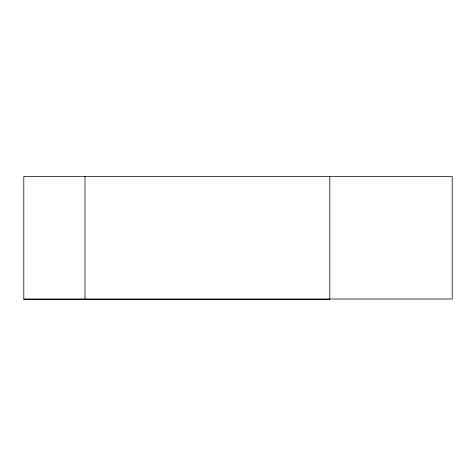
<?xml version="1.0" encoding="UTF-8"?>
<svg xmlns="http://www.w3.org/2000/svg" width="476" height="476" viewBox="0 0 476 476"><rect width="100%" height="100%" fill="white"/><g stroke="black" fill="none" stroke-linecap="round" stroke-linejoin="round"><path stroke-width="0.71" d="M23.8 298.988L452.2 298.988L452.2 176.584L23.8 176.584L23.8 299.416L329.803 299.416M329.803 176.584L329.803 298.988M85.002 176.584L85.002 298.988"/></g></svg>
